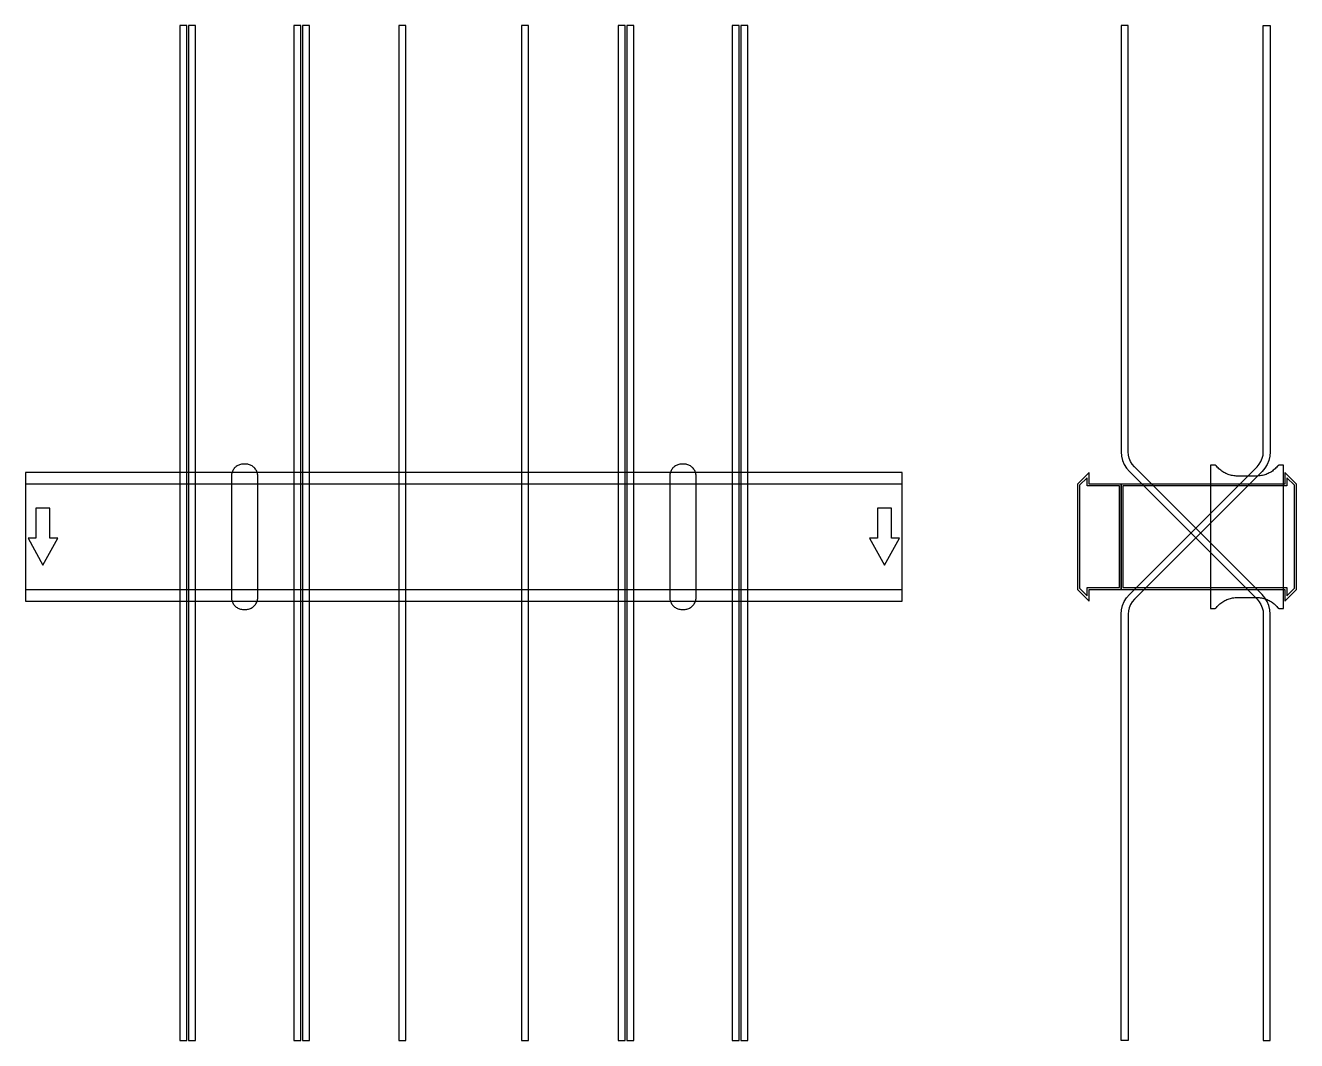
# Model space of a CAD drawing. Extents: x 0 to 1450, y -575 to 583.
import ezdxf

# ---------------------------------------------------------------- set-up
doc = ezdxf.new("R2010")
doc.units = 0
doc.layers.add('Halfen', color=7, linetype='CONTINUOUS')

msp = doc.modelspace()

# ---------------------------------------------------------------- linework, layer by layer
at = {"layer": 'Halfen', "color": 7}
for points in [[(184, -574.569), (184, 583.197), (176, 583.197), (176, -574.569)], [(194, -574.569), (194, 583.197), (186, 583.197), (186, -574.569)], [(314, -574.569), (314, 583.197), (306, 583.197), (306, -574.569)], [(324, -574.569), (324, 583.197), (316, 583.197), (316, -574.569)], [(434, -574.569), (434, 583.197), (426, 583.197), (426, -574.569)], [(574, -574.569), (574, 583.197), (566, 583.197), (566, -574.569)], [(684, -574.569), (684, 583.197), (676, 583.197), (676, -574.569)], [(694, -574.569), (694, 583.197), (686, 583.197), (686, -574.569)], [(814, -574.569), (814, 583.197), (806, 583.197), (806, -574.569)], [(824, -574.569), (824, 583.197), (816, 583.197), (816, -574.569)], [(1420, -574.569), (1420, -88.284), (1419.606, -83.278), (1418.434, -78.396), (1416.512, -73.757), (1413.889, -69.475), (1410.627, -65.657), (1265.029, 79.941), (1262.584, 82.805), (1260.616, 86.016), (1259.175, 89.495), (1258.295, 93.157), (1258, 96.912), (1258, 583.197), (1250, 583.197), (1250, 96.912), (1250.394, 91.906), (1251.566, 87.023), (1253.488, 82.384), (1256.111, 78.103), (1259.373, 74.284), (1404.971, -71.314), (1407.416, -74.177), (1409.384, -77.388), (1410.825, -80.868), (1411.705, -84.53), (1412, -88.284), (1412, -574.569)], [(1250, -574.569), (1250, -88.284), (1250.394, -83.278), (1251.566, -78.396), (1253.488, -73.757), (1256.111, -69.475), (1259.373, -65.657), (1404.971, 79.941), (1407.416, 82.805), (1409.384, 86.016), (1410.825, 89.495), (1411.705, 93.157), (1412, 96.912), (1412, 583.197), (1420, 583.197), (1420, 96.912), (1419.606, 91.906), (1418.434, 87.023), (1416.512, 82.384), (1413.889, 78.103), (1410.627, 74.284), (1265.029, -71.314), (1262.584, -74.177), (1260.616, -77.388), (1259.175, -80.868), (1258.295, -84.53), (1258, -88.284), (1258, -574.569)], [(0, -73.5), (1000, -73.5), (1000, 73.5), (0, 73.5)], [(265, -69.3), (265, -56.8), (265, 69.3), (264.958, 70.359), (264.834, 71.412), (264.627, 72.452), (264.339, 73.472), (263.972, 74.466), (263.529, 75.429), (263.011, 76.354), (262.422, 77.235), (261.765, 78.068), (261.046, 78.846), (260.268, 79.565), (259.435, 80.222), (258.554, 80.811), (257.629, 81.329), (256.666, 81.772), (255.672, 82.139), (254.652, 82.427), (253.612, 82.634), (252.559, 82.758), (251.5, 82.8), (248.5, 82.8), (247.441, 82.758), (246.388, 82.634), (245.348, 82.427), (244.328, 82.139), (243.334, 81.772), (242.371, 81.329), (241.446, 80.811), (240.565, 80.222), (239.732, 79.565), (238.954, 78.846), (238.235, 78.068), (237.578, 77.235), (236.989, 76.354), (236.471, 75.429), (236.028, 74.466), (235.661, 73.472), (235.373, 72.452), (235.166, 71.412), (235.042, 70.359), (235, 69.3), (235, -56.8), (235, -69.3), (235.042, -70.359), (235.166, -71.412), (235.373, -72.452), (235.661, -73.472), (236.028, -74.466), (236.471, -75.429), (236.989, -76.354), (237.578, -77.235), (238.235, -78.068), (238.954, -78.846), (239.732, -79.565), (240.565, -80.222), (241.446, -80.811), (242.371, -81.329), (243.334, -81.772), (244.328, -82.139), (245.348, -82.427), (246.388, -82.634), (247.441, -82.758), (248.5, -82.8), (251.5, -82.8), (252.559, -82.758), (253.612, -82.634), (254.652, -82.427), (255.672, -82.139), (256.666, -81.772), (257.629, -81.329), (258.554, -80.811), (259.435, -80.222), (260.268, -79.565), (261.046, -78.846), (261.765, -78.068), (262.422, -77.235), (263.011, -76.354), (263.529, -75.429), (263.972, -74.466), (264.339, -73.472), (264.627, -72.452), (264.834, -71.412), (264.958, -70.359), (265, -69.3)], [(765, -69.3), (765, -56.8), (765, 69.3), (764.958, 70.359), (764.834, 71.412), (764.627, 72.452), (764.339, 73.472), (763.972, 74.466), (763.529, 75.429), (763.011, 76.354), (762.422, 77.235), (761.765, 78.068), (761.046, 78.846), (760.268, 79.565), (759.435, 80.222), (758.554, 80.811), (757.629, 81.329), (756.666, 81.772), (755.672, 82.139), (754.652, 82.427), (753.612, 82.634), (752.559, 82.758), (751.5, 82.8), (748.5, 82.8), (747.441, 82.758), (746.388, 82.634), (745.348, 82.427), (744.328, 82.139), (743.334, 81.772), (742.371, 81.329), (741.446, 80.811), (740.565, 80.222), (739.732, 79.565), (738.954, 78.846), (738.235, 78.068), (737.578, 77.235), (736.989, 76.354), (736.471, 75.429), (736.028, 74.466), (735.661, 73.472), (735.373, 72.452), (735.166, 71.412), (735.042, 70.359), (735, 69.3), (735, -56.8), (735, -69.3), (735.042, -70.359), (735.166, -71.412), (735.373, -72.452), (735.661, -73.472), (736.028, -74.466), (736.471, -75.429), (736.989, -76.354), (737.578, -77.235), (738.235, -78.068), (738.954, -78.846), (739.732, -79.565), (740.565, -80.222), (741.446, -80.811), (742.371, -81.329), (743.334, -81.772), (744.328, -82.139), (745.348, -82.427), (746.388, -82.634), (747.441, -82.758), (748.5, -82.8), (751.5, -82.8), (752.559, -82.758), (753.612, -82.634), (754.652, -82.427), (755.672, -82.139), (756.666, -81.772), (757.629, -81.329), (758.554, -80.811), (759.435, -80.222), (760.268, -79.565), (761.046, -78.846), (761.765, -78.068), (762.422, -77.235), (763.011, -76.354), (763.529, -75.429), (763.972, -74.466), (764.339, -73.472), (764.627, -72.452), (764.834, -71.412), (764.958, -70.359), (765, -69.3)], [(1250, -60), (1250, 60), (1213.5, 60), (1213.5, 73.5), (1200, 60), (1200, -60), (1213.5, -73.5), (1213.5, -60)], [(1450, -60), (1450, 60), (1436.5, 73.5), (1436.5, 60), (1250, 60), (1250, -60), (1436.5, -60), (1436.5, -73.5)], [(1435, -81.8), (1435, 81.8), (1431, 81.8), (1430.846, 81.797), (1430.691, 81.786), (1430.538, 81.769), (1430.385, 81.746), (1430.234, 81.715), (1430.084, 81.678), (1429.936, 81.634), (1429.789, 81.584), (1429.646, 81.527), (1429.505, 81.464), (1429.366, 81.395), (1429.231, 81.32), (1429.1, 81.239), (1428.972, 81.153), (1428.848, 81.06), (1428.728, 80.963), (1428.613, 80.86), (1428.502, 80.752), (1428.397, 80.639), (1428.296, 80.522), (1427.41, 79.491), (1426.479, 78.5), (1425.505, 77.551), (1424.491, 76.646), (1423.437, 75.787), (1422.347, 74.975), (1421.222, 74.211), (1420.064, 73.499), (1418.876, 72.838), (1417.66, 72.23), (1416.418, 71.676), (1415.153, 71.178), (1413.867, 70.736), (1412.563, 70.351), (1411.243, 70.024), (1409.911, 69.756), (1408.567, 69.547), (1407.216, 69.397), (1405.859, 69.307), (1404.5, 69.277), (1382.5, 69.277), (1381.141, 69.307), (1379.784, 69.397), (1378.433, 69.547), (1377.089, 69.756), (1375.757, 70.024), (1374.437, 70.351), (1373.133, 70.736), (1371.847, 71.178), (1370.582, 71.676), (1369.34, 72.23), (1368.124, 72.838), (1366.936, 73.499), (1365.778, 74.211), (1364.653, 74.975), (1363.563, 75.787), (1362.509, 76.646), (1361.495, 77.551), (1360.521, 78.5), (1359.59, 79.491), (1358.704, 80.522), (1358.603, 80.639), (1358.498, 80.752), (1358.387, 80.86), (1358.272, 80.963), (1358.152, 81.06), (1358.028, 81.153), (1357.9, 81.239), (1357.769, 81.32), (1357.634, 81.395), (1357.495, 81.464), (1357.354, 81.527), (1357.211, 81.584), (1357.064, 81.634), (1356.916, 81.678), (1356.766, 81.715), (1356.615, 81.746), (1356.462, 81.769), (1356.309, 81.786), (1356.154, 81.797), (1356, 81.8), (1352, 81.8), (1352, -81.8), (1356, -81.8), (1356.154, -81.797), (1356.309, -81.786), (1356.462, -81.769), (1356.615, -81.746), (1356.766, -81.715), (1356.916, -81.678), (1357.064, -81.634), (1357.211, -81.584), (1357.354, -81.527), (1357.495, -81.464), (1357.634, -81.395), (1357.769, -81.32), (1357.9, -81.239), (1358.028, -81.153), (1358.152, -81.06), (1358.272, -80.963), (1358.387, -80.86), (1358.498, -80.752), (1358.603, -80.639), (1358.704, -80.522), (1359.59, -79.491), (1360.521, -78.5), (1361.495, -77.551), (1362.509, -76.646), (1363.563, -75.787), (1364.653, -74.975), (1365.778, -74.211), (1366.936, -73.499), (1368.124, -72.838), (1369.34, -72.23), (1370.582, -71.676), (1371.847, -71.178), (1373.133, -70.736), (1374.437, -70.351), (1375.757, -70.024), (1377.089, -69.756), (1378.433, -69.547), (1379.784, -69.397), (1381.141, -69.307), (1382.5, -69.277), (1404.5, -69.277), (1405.859, -69.307), (1407.216, -69.397), (1408.567, -69.547), (1409.911, -69.756), (1411.243, -70.024), (1412.563, -70.351), (1413.867, -70.736), (1415.153, -71.178), (1416.418, -71.676), (1417.66, -72.23), (1418.876, -72.838), (1420.064, -73.499), (1421.222, -74.211), (1422.347, -74.975), (1423.437, -75.787), (1424.491, -76.646), (1425.505, -77.551), (1426.479, -78.5), (1427.41, -79.491), (1428.296, -80.522), (1428.397, -80.639), (1428.502, -80.752), (1428.613, -80.86), (1428.728, -80.963), (1428.848, -81.06), (1428.972, -81.153), (1429.1, -81.239), (1429.231, -81.32), (1429.366, -81.395), (1429.505, -81.464), (1429.646, -81.527), (1429.789, -81.584), (1429.936, -81.634), (1430.084, -81.678), (1430.234, -81.715), (1430.385, -81.746), (1430.538, -81.769), (1430.691, -81.786), (1430.846, -81.797), (1431, -81.8)], [(0, -60), (1000, -60), (1000, 60), (0, 60)], [(1248, -58), (1248, 58), (1211, 58), (1211, 67.25), (1202.5, 58.75), (1202.5, -58.75), (1211, -67.25), (1211, -58)], [(1447.5, -58.75), (1447.5, 58.75), (1439, 67.25), (1439, 58), (1252, 58), (1252, -58), (1439, -58), (1439, -67.25)], [(20, -32.5), (37, -1.5), (28, -1.5), (28, 32.5), (12, 32.5), (12, -1.5), (3, -1.5)], [(980, -32.5), (997, -1.5), (988, -1.5), (988, 32.5), (972, 32.5), (972, -1.5), (963, -1.5)]]:
    msp.add_lwpolyline(points, close=True, dxfattribs=at)

doc.saveas('drawing.dxf')
